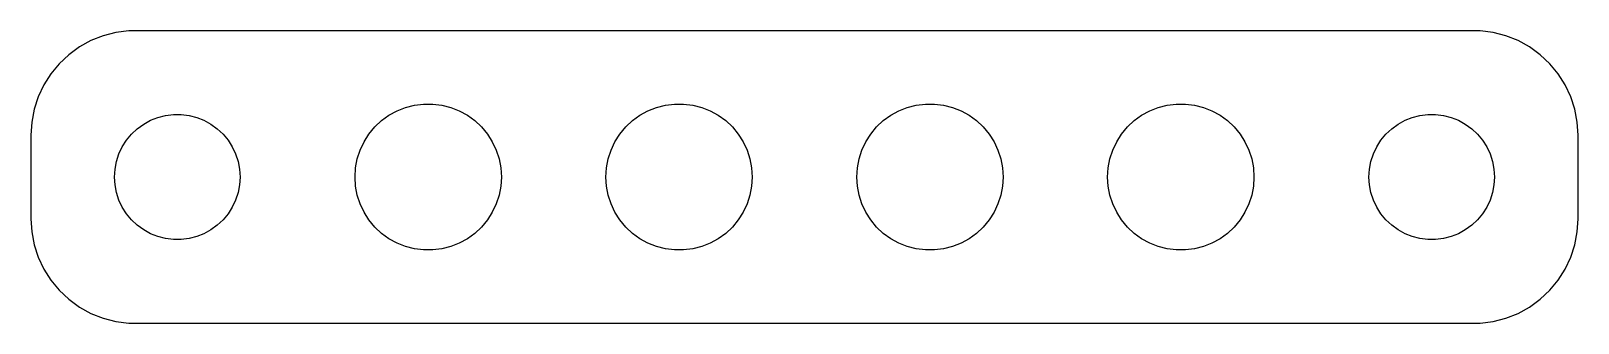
# Model space of a CAD drawing. Header units: metres. Extents: x -37 to 37, y 17 to 31.
import ezdxf

# ---------------------------------------------------------------- set-up
doc = ezdxf.new("R2010")
doc.units = ezdxf.units.M

msp = doc.modelspace()

# ---------------------------------------------------------------- linework, layer by layer
for p, q in [((-34.1289, 30.5241), (-34.6791, 30.2216)), ((-33.5451, 30.7553), (-34.1289, 30.5241)), ((-32.9369, 30.9114), (-33.5451, 30.7553)), ((-32.3139, 30.9901), (-32.9369, 30.9114)), ((32.3139, 30.9901), (-32.3139, 30.9901)), ((32.9369, 30.9114), (32.3139, 30.9901)), ((33.5451, 30.7553), (32.9369, 30.9114)), ((34.1289, 30.5241), (33.5451, 30.7553)), ((34.6791, 30.2216), (34.1289, 30.5241)), ((-35.1871, 29.8526), (-35.6448, 29.4227)), ((-34.6791, 30.2216), (-35.1871, 29.8526)), ((35.1871, 29.8526), (34.6791, 30.2216)), ((35.6448, 29.4227), (35.1871, 29.8526)), ((-36.0451, 28.9389), (-36.3815, 28.4088)), ((-35.6448, 29.4227), (-36.0451, 28.9389)), ((36.0451, 28.9389), (35.6448, 29.4227)), ((36.3815, 28.4088), (36.0451, 28.9389)), ((-36.3815, 28.4088), (-36.6489, 27.8406)), ((36.6489, 27.8406), (36.3815, 28.4088)), ((-36.6489, 27.8406), (-36.8429, 27.2434)), ((-19.0816, 27.3287), (-18.6558, 27.438)), ((-18.6558, 27.438), (-18.2198, 27.4931)), ((-18.2198, 27.4931), (-17.7802, 27.4931)), ((-17.7802, 27.4931), (-17.3442, 27.438)), ((-17.3442, 27.438), (-16.9184, 27.3287)), ((-7.08156, 27.3287), (-6.65582, 27.438)), ((-6.65582, 27.438), (-6.21976, 27.4931)), ((-6.21976, 27.4931), (-5.78023, 27.4931)), ((-5.78023, 27.4931), (-5.34416, 27.438)), ((-5.34416, 27.438), (-4.91843, 27.3287)), ((4.91843, 27.3287), (5.34416, 27.438)), ((5.34416, 27.438), (5.78023, 27.4931)), ((5.78023, 27.4931), (6.21976, 27.4931)), ((6.21976, 27.4931), (6.65582, 27.438)), ((6.65582, 27.438), (7.08156, 27.3287)), ((16.9184, 27.3287), (17.3442, 27.438)), ((17.3442, 27.438), (17.7802, 27.4931)), ((17.7802, 27.4931), (18.2198, 27.4931)), ((18.2198, 27.4931), (18.6558, 27.438)), ((18.6558, 27.438), (19.0816, 27.3287)), ((36.8429, 27.2434), (36.6489, 27.8406)), ((-36.8429, 27.2434), (-36.9606, 26.6267)), ((-31.6075, 26.533), (-31.2773, 26.7145)), ((-31.2773, 26.7145), (-30.927, 26.8532)), ((-30.927, 26.8532), (-30.5621, 26.9469)), ((-30.5621, 26.9469), (-30.1884, 26.9941)), ((-30.1884, 26.9941), (-29.8116, 26.9941)), ((-29.8116, 26.9941), (-29.4379, 26.9469)), ((-29.4379, 26.9469), (-29.0729, 26.8532)), ((-29.0729, 26.8532), (-28.7227, 26.7145)), ((-28.7227, 26.7145), (-28.3925, 26.533)), ((-20.5514, 26.3959), (-20.231, 26.6968)), ((-20.231, 26.6968), (-19.8754, 26.9551)), ((-19.8754, 26.9551), (-19.4902, 27.1669)), ((-19.4902, 27.1669), (-19.0816, 27.3287)), ((-16.9184, 27.3287), (-16.5098, 27.1669)), ((-16.5098, 27.1669), (-16.1246, 26.9551)), ((-16.1246, 26.9551), (-15.769, 26.6968)), ((-15.769, 26.6968), (-15.4486, 26.3959)), ((-8.55138, 26.3959), (-8.23097, 26.6968)), ((-8.23097, 26.6968), (-7.87538, 26.9551)), ((-7.87538, 26.9551), (-7.49022, 27.1669)), ((-7.49022, 27.1669), (-7.08156, 27.3287)), ((-4.91843, 27.3287), (-4.50977, 27.1669)), ((-4.50977, 27.1669), (-4.1246, 26.9551)), ((-4.1246, 26.9551), (-3.76901, 26.6968)), ((-3.76901, 26.6968), (-3.44861, 26.3959)), ((3.44861, 26.3959), (3.76901, 26.6968)), ((3.76901, 26.6968), (4.1246, 26.9551)), ((4.1246, 26.9551), (4.50977, 27.1669)), ((4.50977, 27.1669), (4.91843, 27.3287)), ((7.08156, 27.3287), (7.49022, 27.1669)), ((7.49022, 27.1669), (7.87538, 26.9551)), ((7.87538, 26.9551), (8.23097, 26.6968)), ((8.23097, 26.6968), (8.55138, 26.3959)), ((15.4486, 26.3959), (15.769, 26.6968)), ((15.769, 26.6968), (16.1246, 26.9551)), ((16.1246, 26.9551), (16.5098, 27.1669)), ((16.5098, 27.1669), (16.9184, 27.3287)), ((19.0816, 27.3287), (19.4902, 27.1669)), ((19.4902, 27.1669), (19.8754, 26.9551)), ((19.8754, 26.9551), (20.231, 26.6968)), ((20.231, 26.6968), (20.5514, 26.3959)), ((28.3925, 26.533), (28.7227, 26.7145)), ((28.7227, 26.7145), (29.0729, 26.8532)), ((29.0729, 26.8532), (29.4379, 26.9469)), ((29.4379, 26.9469), (29.8116, 26.9941)), ((29.8116, 26.9941), (30.1884, 26.9941)), ((30.1884, 26.9941), (30.5621, 26.9469)), ((30.5621, 26.9469), (30.927, 26.8532)), ((30.927, 26.8532), (31.2773, 26.7145)), ((31.2773, 26.7145), (31.6075, 26.533)), ((36.9606, 26.6267), (36.8429, 27.2434)), ((-36.9606, 26.6267), (-37, 26)), ((-37, 26), (-37, 22)), ((-32.427, 25.7634), (-32.1869, 26.0536)), ((-32.1869, 26.0536), (-31.9123, 26.3115)), ((-31.9123, 26.3115), (-31.6075, 26.533)), ((-28.3925, 26.533), (-28.0877, 26.3115)), ((-28.0877, 26.3115), (-27.8131, 26.0536)), ((-27.8131, 26.0536), (-27.5729, 25.7634)), ((-21.0671, 25.6861), (-20.8316, 26.0572)), ((-20.8316, 26.0572), (-20.5514, 26.3959)), ((-15.4486, 26.3959), (-15.1684, 26.0572)), ((-15.1684, 26.0572), (-14.9329, 25.6861)), ((-9.06706, 25.6861), (-8.83156, 26.0572)), ((-8.83156, 26.0572), (-8.55138, 26.3959)), ((-3.44861, 26.3959), (-3.16843, 26.0572)), ((-3.16843, 26.0572), (-2.93292, 25.6861)), ((2.93292, 25.6861), (3.16843, 26.0572)), ((3.16843, 26.0572), (3.44861, 26.3959)), ((8.55138, 26.3959), (8.83156, 26.0572)), ((8.83156, 26.0572), (9.06706, 25.6861)), ((14.9329, 25.6861), (15.1684, 26.0572)), ((15.1684, 26.0572), (15.4486, 26.3959)), ((20.5514, 26.3959), (20.8316, 26.0572)), ((20.8316, 26.0572), (21.0671, 25.6861)), ((27.5729, 25.7634), (27.8131, 26.0536)), ((27.8131, 26.0536), (28.0877, 26.3115)), ((28.0877, 26.3115), (28.3925, 26.533)), ((31.6075, 26.533), (31.9123, 26.3115)), ((31.9123, 26.3115), (32.1869, 26.0536)), ((32.1869, 26.0536), (32.427, 25.7634)), ((37, 26), (36.9606, 26.6267)), ((37, 22), (37, 26)), ((-32.7893, 25.1044), (-32.6289, 25.4453)), ((-32.6289, 25.4453), (-32.427, 25.7634)), ((-27.5729, 25.7634), (-27.3711, 25.4453)), ((-27.3711, 25.4453), (-27.2107, 25.1044)), ((-21.39, 24.8704), (-21.2542, 25.2884)), ((-21.2542, 25.2884), (-21.0671, 25.6861)), ((-14.9329, 25.6861), (-14.7458, 25.2884)), ((-14.7458, 25.2884), (-14.61, 24.8704)), ((-9.39003, 24.8704), (-9.25421, 25.2884)), ((-9.25421, 25.2884), (-9.06706, 25.6861)), ((-2.93292, 25.6861), (-2.74577, 25.2884)), ((-2.74577, 25.2884), (-2.60995, 24.8704)), ((2.60995, 24.8704), (2.74577, 25.2884)), ((2.74577, 25.2884), (2.93292, 25.6861)), ((9.06706, 25.6861), (9.25421, 25.2884)), ((9.25421, 25.2884), (9.39003, 24.8704)), ((14.61, 24.8704), (14.7458, 25.2884)), ((14.7458, 25.2884), (14.9329, 25.6861)), ((21.0671, 25.6861), (21.2542, 25.2884)), ((21.2542, 25.2884), (21.39, 24.8704)), ((27.2107, 25.1044), (27.3711, 25.4453)), ((27.3711, 25.4453), (27.5729, 25.7634)), ((32.427, 25.7634), (32.6289, 25.4453)), ((32.6289, 25.4453), (32.7893, 25.1044)), ((-32.9763, 24.376), (-32.9057, 24.7461)), ((-32.9057, 24.7461), (-32.7893, 25.1044)), ((-27.2107, 25.1044), (-27.0942, 24.7461)), ((-27.0942, 24.7461), (-27.0237, 24.376)), ((-21.5, 24), (-21.4724, 24.4387)), ((-21.4724, 24.4387), (-21.39, 24.8704)), ((-14.61, 24.8704), (-14.5276, 24.4387)), ((-14.5276, 24.4387), (-14.5, 24)), ((-9.5, 24), (-9.4724, 24.4387)), ((-9.4724, 24.4387), (-9.39003, 24.8704)), ((-2.60995, 24.8704), (-2.52759, 24.4387)), ((-2.52759, 24.4387), (-2.5, 24)), ((2.5, 24), (2.52759, 24.4387)), ((2.52759, 24.4387), (2.60995, 24.8704)), ((9.39003, 24.8704), (9.4724, 24.4387)), ((9.4724, 24.4387), (9.5, 24)), ((14.5, 24), (14.5276, 24.4387)), ((14.5276, 24.4387), (14.61, 24.8704)), ((21.39, 24.8704), (21.4724, 24.4387)), ((21.4724, 24.4387), (21.5, 24)), ((27.0237, 24.376), (27.0942, 24.7461)), ((27.0942, 24.7461), (27.2107, 25.1044)), ((32.7893, 25.1044), (32.9057, 24.7461)), ((32.9057, 24.7461), (32.9763, 24.376)), ((-33, 24), (-32.9763, 24.376)), ((-32.9763, 23.624), (-33, 24)), ((-27.0237, 24.376), (-27, 24)), ((-27, 24), (-27.0237, 23.624)), ((-21.4724, 23.5613), (-21.5, 24)), ((-14.5, 24), (-14.5276, 23.5613)), ((-9.4724, 23.5613), (-9.5, 24)), ((-2.5, 24), (-2.52759, 23.5613)), ((2.52759, 23.5613), (2.5, 24)), ((9.5, 24), (9.4724, 23.5613)), ((14.5276, 23.5613), (14.5, 24)), ((21.5, 24), (21.4724, 23.5613)), ((27, 24), (27.0237, 24.376)), ((27.0237, 23.624), (27, 24)), ((32.9763, 24.376), (33, 24)), ((33, 24), (32.9763, 23.624)), ((-32.9057, 23.2539), (-32.9763, 23.624)), ((-32.7893, 22.8956), (-32.9057, 23.2539)), ((-27.0942, 23.2539), (-27.2107, 22.8956)), ((-27.0237, 23.624), (-27.0942, 23.2539)), ((-21.39, 23.1296), (-21.4724, 23.5613)), ((-21.2542, 22.7116), (-21.39, 23.1296)), ((-14.61, 23.1296), (-14.7458, 22.7116)), ((-14.5276, 23.5613), (-14.61, 23.1296)), ((-9.39003, 23.1296), (-9.4724, 23.5613)), ((-9.25421, 22.7116), (-9.39003, 23.1296)), ((-2.60995, 23.1296), (-2.74577, 22.7116)), ((-2.52759, 23.5613), (-2.60995, 23.1296)), ((2.60995, 23.1296), (2.52759, 23.5613)), ((2.74577, 22.7116), (2.60995, 23.1296)), ((9.39003, 23.1296), (9.25421, 22.7116)), ((9.4724, 23.5613), (9.39003, 23.1296)), ((14.61, 23.1296), (14.5276, 23.5613)), ((14.7458, 22.7116), (14.61, 23.1296)), ((21.39, 23.1296), (21.2542, 22.7116)), ((21.4724, 23.5613), (21.39, 23.1296)), ((27.0942, 23.2539), (27.0237, 23.624)), ((27.2107, 22.8956), (27.0942, 23.2539)), ((32.9057, 23.2539), (32.7893, 22.8956)), ((32.9763, 23.624), (32.9057, 23.2539)), ((-32.6289, 22.5547), (-32.7893, 22.8956)), ((-32.427, 22.2366), (-32.6289, 22.5547)), ((-32.1869, 21.9464), (-32.427, 22.2366)), ((-27.5729, 22.2366), (-27.8131, 21.9464)), ((-27.3711, 22.5547), (-27.5729, 22.2366)), ((-27.2107, 22.8956), (-27.3711, 22.5547)), ((-21.0671, 22.3139), (-21.2542, 22.7116)), ((-20.8316, 21.9428), (-21.0671, 22.3139)), ((-14.9329, 22.3139), (-15.1684, 21.9428)), ((-14.7458, 22.7116), (-14.9329, 22.3139)), ((-9.06706, 22.3139), (-9.25421, 22.7116)), ((-8.83156, 21.9428), (-9.06706, 22.3139)), ((-2.93292, 22.3139), (-3.16843, 21.9428)), ((-2.74577, 22.7116), (-2.93292, 22.3139)), ((2.93292, 22.3139), (2.74577, 22.7116)), ((3.16843, 21.9428), (2.93292, 22.3139)), ((9.06706, 22.3139), (8.83156, 21.9428)), ((9.25421, 22.7116), (9.06706, 22.3139)), ((14.9329, 22.3139), (14.7458, 22.7116)), ((15.1684, 21.9428), (14.9329, 22.3139)), ((21.0671, 22.3139), (20.8316, 21.9428)), ((21.2542, 22.7116), (21.0671, 22.3139)), ((27.3711, 22.5547), (27.2107, 22.8956)), ((27.5729, 22.2366), (27.3711, 22.5547)), ((27.8131, 21.9464), (27.5729, 22.2366)), ((32.427, 22.2366), (32.1869, 21.9464)), ((32.6289, 22.5547), (32.427, 22.2366)), ((32.7893, 22.8956), (32.6289, 22.5547)), ((-37, 22), (-36.9606, 21.3733)), ((-31.9123, 21.6885), (-32.1869, 21.9464)), ((-31.6075, 21.467), (-31.9123, 21.6885)), ((-31.2773, 21.2855), (-31.6075, 21.467)), ((-28.3925, 21.467), (-28.7227, 21.2855)), ((-28.0877, 21.6885), (-28.3925, 21.467)), ((-27.8131, 21.9464), (-28.0877, 21.6885)), ((-20.5514, 21.6041), (-20.8316, 21.9428)), ((-20.231, 21.3032), (-20.5514, 21.6041)), ((-15.4486, 21.6041), (-15.769, 21.3032)), ((-15.1684, 21.9428), (-15.4486, 21.6041)), ((-8.55138, 21.6041), (-8.83156, 21.9428)), ((-8.23097, 21.3032), (-8.55138, 21.6041)), ((-3.44861, 21.6041), (-3.76901, 21.3032)), ((-3.16843, 21.9428), (-3.44861, 21.6041)), ((3.44861, 21.6041), (3.16843, 21.9428)), ((3.76901, 21.3032), (3.44861, 21.6041)), ((8.55138, 21.6041), (8.23097, 21.3032)), ((8.83156, 21.9428), (8.55138, 21.6041)), ((15.4486, 21.6041), (15.1684, 21.9428)), ((15.769, 21.3032), (15.4486, 21.6041)), ((20.5514, 21.6041), (20.231, 21.3032)), ((20.8316, 21.9428), (20.5514, 21.6041)), ((28.0877, 21.6885), (27.8131, 21.9464)), ((28.3925, 21.467), (28.0877, 21.6885)), ((28.7227, 21.2855), (28.3925, 21.467)), ((31.6075, 21.467), (31.2773, 21.2855)), ((31.9123, 21.6885), (31.6075, 21.467)), ((32.1869, 21.9464), (31.9123, 21.6885)), ((36.9606, 21.3733), (37, 22)), ((-36.9606, 21.3733), (-36.8429, 20.7566)), ((-36.8429, 20.7566), (-36.6489, 20.1594)), ((-30.927, 21.1468), (-31.2773, 21.2855)), ((-30.5621, 21.0531), (-30.927, 21.1468)), ((-30.1884, 21.0059), (-30.5621, 21.0531)), ((-29.8116, 21.0059), (-30.1884, 21.0059)), ((-29.4379, 21.0531), (-29.8116, 21.0059)), ((-29.0729, 21.1468), (-29.4379, 21.0531)), ((-28.7227, 21.2855), (-29.0729, 21.1468)), ((-19.8754, 21.0449), (-20.231, 21.3032)), ((-19.4902, 20.8331), (-19.8754, 21.0449)), ((-19.0816, 20.6713), (-19.4902, 20.8331)), ((-16.5098, 20.8331), (-16.9184, 20.6713)), ((-16.1246, 21.0449), (-16.5098, 20.8331)), ((-15.769, 21.3032), (-16.1246, 21.0449)), ((-7.87538, 21.0449), (-8.23097, 21.3032)), ((-7.49022, 20.8331), (-7.87538, 21.0449)), ((-7.08156, 20.6713), (-7.49022, 20.8331)), ((-4.50977, 20.8331), (-4.91843, 20.6713)), ((-4.1246, 21.0449), (-4.50977, 20.8331)), ((-3.76901, 21.3032), (-4.1246, 21.0449)), ((4.1246, 21.0449), (3.76901, 21.3032)), ((4.50977, 20.8331), (4.1246, 21.0449)), ((4.91843, 20.6713), (4.50977, 20.8331)), ((7.49022, 20.8331), (7.08156, 20.6713)), ((7.87538, 21.0449), (7.49022, 20.8331)), ((8.23097, 21.3032), (7.87538, 21.0449)), ((16.1246, 21.0449), (15.769, 21.3032)), ((16.5098, 20.8331), (16.1246, 21.0449)), ((16.9184, 20.6713), (16.5098, 20.8331)), ((19.4902, 20.8331), (19.0816, 20.6713)), ((19.8754, 21.0449), (19.4902, 20.8331)), ((20.231, 21.3032), (19.8754, 21.0449)), ((29.0729, 21.1468), (28.7227, 21.2855)), ((29.4379, 21.0531), (29.0729, 21.1468)), ((29.8116, 21.0059), (29.4379, 21.0531)), ((30.1884, 21.0059), (29.8116, 21.0059)), ((30.5621, 21.0531), (30.1884, 21.0059)), ((30.927, 21.1468), (30.5621, 21.0531)), ((31.2773, 21.2855), (30.927, 21.1468)), ((36.6489, 20.1594), (36.8429, 20.7566)), ((36.8429, 20.7566), (36.9606, 21.3733)), ((-36.6489, 20.1594), (-36.3815, 19.5912)), ((-18.6558, 20.562), (-19.0816, 20.6713)), ((-18.2198, 20.5069), (-18.6558, 20.562)), ((-17.7802, 20.5069), (-18.2198, 20.5069)), ((-17.3442, 20.562), (-17.7802, 20.5069)), ((-16.9184, 20.6713), (-17.3442, 20.562)), ((-6.65582, 20.562), (-7.08156, 20.6713)), ((-6.21976, 20.5069), (-6.65582, 20.562)), ((-5.78023, 20.5069), (-6.21976, 20.5069)), ((-5.34416, 20.562), (-5.78023, 20.5069)), ((-4.91843, 20.6713), (-5.34416, 20.562)), ((5.34416, 20.562), (4.91843, 20.6713)), ((5.78023, 20.5069), (5.34416, 20.562)), ((6.21976, 20.5069), (5.78023, 20.5069)), ((6.65582, 20.562), (6.21976, 20.5069)), ((7.08156, 20.6713), (6.65582, 20.562)), ((17.3442, 20.562), (16.9184, 20.6713)), ((17.7802, 20.5069), (17.3442, 20.562)), ((18.2198, 20.5069), (17.7802, 20.5069)), ((18.6558, 20.562), (18.2198, 20.5069)), ((19.0816, 20.6713), (18.6558, 20.562)), ((36.3815, 19.5912), (36.6489, 20.1594)), ((-36.3815, 19.5912), (-36.0451, 19.0611)), ((36.0451, 19.0611), (36.3815, 19.5912)), ((-36.0451, 19.0611), (-35.6448, 18.5773)), ((-35.6448, 18.5773), (-35.1871, 18.1474)), ((35.1871, 18.1474), (35.6448, 18.5773)), ((35.6448, 18.5773), (36.0451, 19.0611)), ((-35.1871, 18.1474), (-34.6791, 17.7784)), ((-34.6791, 17.7784), (-34.1289, 17.4759)), ((34.1289, 17.4759), (34.6791, 17.7784)), ((34.6791, 17.7784), (35.1871, 18.1474)), ((-34.1289, 17.4759), (-33.5451, 17.2447)), ((-33.5451, 17.2447), (-32.9369, 17.0886)), ((-32.9369, 17.0886), (-32.3139, 17.0099)), ((32.3139, 17.0099), (32.9369, 17.0886)), ((32.9369, 17.0886), (33.5451, 17.2447)), ((33.5451, 17.2447), (34.1289, 17.4759)), ((-32.3139, 17.0099), (32.3139, 17.0099))]:
    msp.add_line(p, q)

doc.saveas('drawing.dxf')
